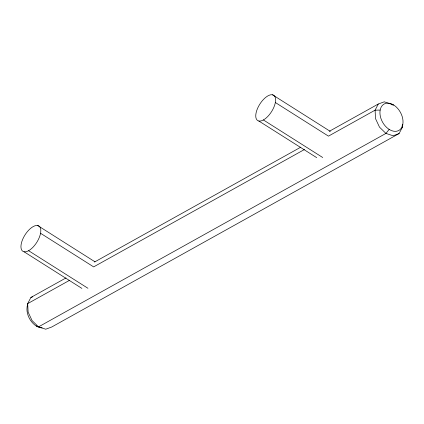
<?xml version="1.0" encoding="UTF-8"?>
<svg xmlns="http://www.w3.org/2000/svg" width="424" height="424" viewBox="0 0 424 424"><rect width="100%" height="100%" fill="white"/><g stroke="black" fill="none" stroke-linecap="round" stroke-linejoin="round"><path stroke-width="0.64" d="M27.178 306.632L27.677 303.632L30.883 297.473L66.017 277.911M36.199 325.966L45.697 329.215L51.691 327.021L399.095 133.56L402.302 127.407L402.8 124.402M393.779 105.073L384.282 101.818L378.288 104.018L375.081 110.176L375.526 118.641L379.496 127.147L385.93 133.412L393.101 135.76L399.095 133.56M389.179 129.4L385.93 133.412L38.52 326.867L32.086 320.602L28.116 312.096L27.677 303.632L69.7 280.232M94.531 262.032L300.77 147.186M329.331 131.281L378.288 104.018M304.48 149.492L93.656 266.892L40.556 233.274M30.883 297.473L32.68 296.816M380.158 110.07A15.132 10.192 60.9 0 0 395.147 131.355A15.132 10.192 60.9 0 0 399.132 110.288A15.132 10.192 60.9 0 0 380.158 110.07L375.081 110.176L328.457 136.141L275.356 102.523M272.489 94.785L330.317 131.392M263.399 119.955A14.983 6.964 -57.7 0 0 275.197 97.218A14.983 6.964 -57.7 0 0 258.433 106.557A14.983 6.964 -57.7 0 0 263.399 119.955L322.733 157.521M258.868 121.036L316.696 157.649M37.688 225.531L94.965 261.793M28.604 250.706A14.983 6.964 -57.7 0 0 40.397 227.969A14.983 6.964 -57.7 0 0 23.633 237.302A14.983 6.964 -57.7 0 0 28.604 250.706L87.938 288.272M24.067 251.787L81.901 288.399M391.453 104.166L392.375 105.062M402.196 125.451L402.302 127.407M42.167 327.916A15.132 10.192 60.9 0 1 30.364 320.041A15.132 10.192 60.9 0 1 27.512 305.296"/></g></svg>
